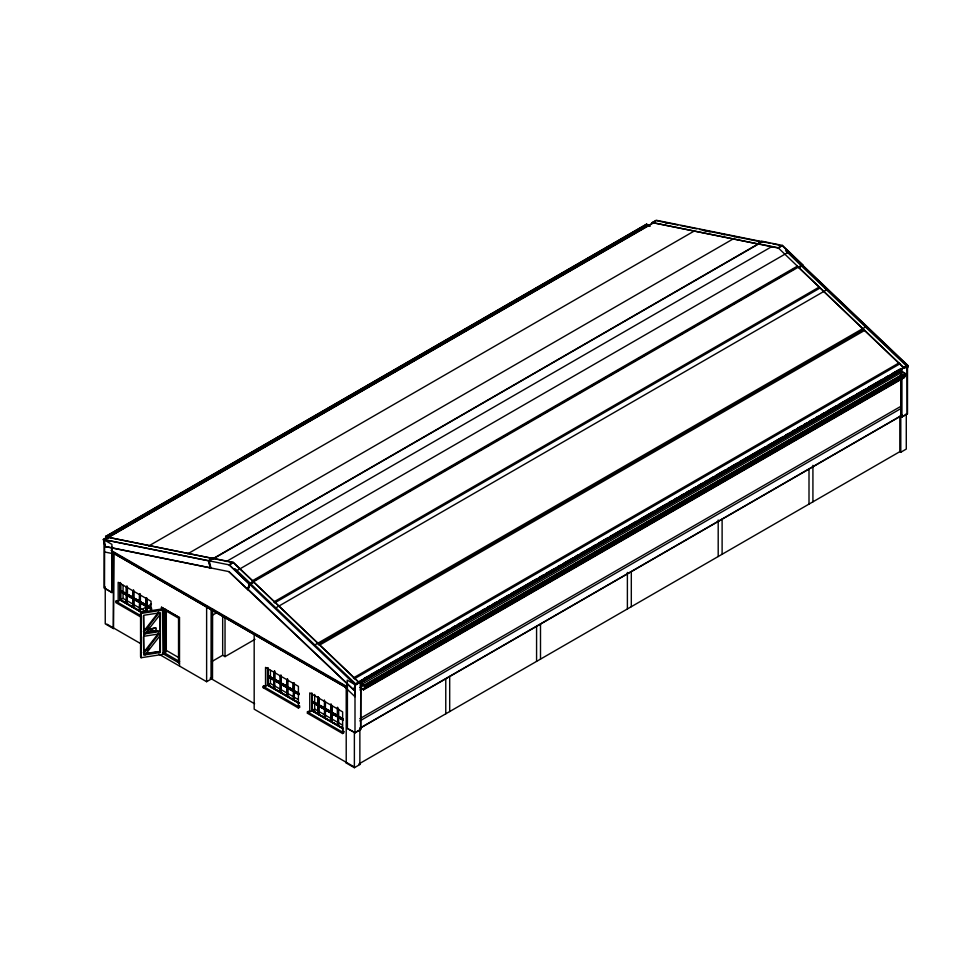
<?xml version="1.0" encoding="UTF-8"?>
<svg xmlns="http://www.w3.org/2000/svg" width="956" height="956" viewBox="0 0 956 956"><rect width="100%" height="100%" fill="white"/><g stroke="black" fill="none" stroke-linecap="round" stroke-linejoin="round"><path stroke-width="1.43" d="M802.311 264.872L249.42 584.08L247.7 589.207L249.552 584.14M229.309 571.688L105.064 546.569L103.344 539.447L107.347 537.141L233.312 562.606L359.313 682.632L355.453 685.01L353.78 689.957L229.105 571.796L247.963 589.768L249.755 584.451L253.949 582.025L233.372 562.427L212.71 558.208L208.516 560.622L210.296 567.995L208.767 560.766L212.71 558.208M253.424 581.762L359.253 682.811M253.949 582.025L249.886 584.522L247.963 589.768M275.698 607.92L826.414 289.967M314.667 645.037L865.383 327.095M353.589 690.065L355.309 684.938L359.313 682.632M355.62 684.054L906.408 365.921L801.104 265.625M798.308 267.178L904.137 368.227L907.949 366.029L802.048 265.159M801.164 265.672L787.684 252.611A30.174 17.423 60 0 0 785.533 250.699M904.137 368.227L908.2 365.73L782.199 245.704L778.196 248.022L652.231 222.557L758.12 243.959M906.694 369.745L907.949 366.029M906.909 369.578L908.2 365.73M364.953 686.958L363.591 689.395L360.054 687.591M359.862 687.699L363.519 689.814L364.75 687.304L905.882 375.111L905.882 373.82L900.791 370.88L359.862 683.182L364.953 686.121L905.882 373.82M360.257 687.472L360.257 683.182L900.815 371.095L905.511 373.808L904.149 377.309L363.388 689.515M363.519 689.814L904.448 377.512L905.679 374.991M143.388 631.677L158.624 612.079L159.019 612.927L143.77 632.537L143.388 615.879M147.403 629.526L149.196 627.22M160.357 614.23L145.109 633.84L144.714 632.992L159.963 630.625L160.357 631.474L143.77 634.043M143.388 652.697L158.624 633.099L159.019 633.947L143.77 653.546L143.388 636.887M147.403 650.546L149.196 648.24M160.357 635.25L145.109 654.848L144.714 654L159.963 651.645L160.357 652.494L143.77 655.063L143.77 615.282L160.357 612.724L160.357 652.494M105.638 537.702L646.77 225.508L105.638 537.702L105.638 536.412L646.567 224.11L649.112 225.58M106.164 537.547L106.032 536.412L646.591 224.325L650.116 226.357M652.231 222.557L656.234 220.25L769.867 243.218M212.232 559.129L209.233 560.861L210.953 567.984L105.268 546.462L103.595 539.59L106.14 538.12M652.291 222.808L656.091 220.609L677.852 225.007M107.729 537.714L654.561 221.995M107.598 537.858L652.04 223.74M104.622 551.982L114.911 554.062L344.722 686.743L114.911 554.062M148.682 545.995L694.223 231.029M111.912 592.577L111.912 544.358L104.12 539.865L104.12 588.083L111.912 592.577L112.115 547.167M120.48 583.208L120.48 590.438L126.551 593.712L126.551 586.482M120.48 591.704L126.551 594.99L120.48 591.704L120.48 599.914L126.347 603.308L126.67 594.13L146.256 606.068M187.651 553.871L734.495 238.152M120.48 590.438L126.551 593.712M127.136 586.088L127.136 594.166L133.123 597.285L133.123 590.545M140.974 617.122L115.819 602.603L115.819 601.252L116.991 600.571L118.174 601.252L123.061 598.42L147.081 612.294M127.052 595.504L133.123 598.791L132.932 607.108L127.052 603.714L127.052 595.504L133.123 598.791M127.136 594.166L133.123 597.285M133.529 589.78L133.529 597.859L139.696 601.073L139.696 594.345M133.625 599.304L139.696 602.579L139.504 610.896L133.625 607.502L133.625 599.304L139.696 602.579M127.052 603.714L133.123 606.988M761.657 241.557L757.654 243.864L761.789 241.199L782.45 245.417L803.028 265.015L798.774 267.62L802.777 265.314M133.529 597.859L139.696 601.073M212.901 558.734L762.123 241.653M212.961 558.985L757.224 244.772M140.102 593.58L140.102 601.647L146.089 604.766L146.089 598.038M142.755 612.545L140.209 611.302L140.401 602.985L146.268 606.379L146.268 611.84M133.625 607.502L139.696 610.788M140.102 601.647L146.089 604.766M146.256 605.435L126.574 594.19M146.782 598.396L146.782 605.614L151.669 608.219M140.209 603.105L146.268 606.379M142.157 609.331L151.454 603.965M146.782 610.992L146.973 606.785L151.669 609.498M226.405 561.483L771.946 246.517M105.244 586.924L105.244 623.862L113.406 628.582L113.991 554.361M233.372 562.427L229.046 564.781L249.755 584.451M757.594 243.613L778.136 247.771L782.45 245.417M103.344 539.447L229.309 564.912L233.312 562.606M161.504 610.143L161.504 607.191L179.513 617.588L179.513 665.95M234.818 568.653A30.174 17.423 60 0 1 236.969 570.565L787.684 252.611M179.513 617.588L161.409 607.251M251.918 581.069L797.459 266.103M252.324 581.69L257.487 578.715M267.835 572.74L275.591 568.258M284.637 563.036L287.23 561.542M291.102 559.308L293.695 557.814M296.276 556.32L298.858 554.827M302.741 552.592L305.322 551.098M307.916 549.604L310.497 548.111M314.369 545.876L316.962 544.382M320.834 542.136L323.427 540.642M326.008 539.148L328.589 537.654M337.647 532.432L341.519 530.198M344.112 528.704L346.693 527.21M349.275 525.716L353.158 523.482M362.205 518.26L364.786 516.766M367.379 515.272L371.251 513.025M385.471 504.816L393.227 500.346M402.285 495.112L404.866 493.631M408.75 491.384L411.331 489.89M420.377 484.668L422.97 483.174M426.842 480.94L429.423 479.446M432.016 477.952L434.598 476.458M438.481 474.224L441.063 472.73M443.644 471.236L446.237 469.743M450.109 467.496L452.702 466.014M455.283 464.52L459.167 462.274M461.748 460.78L464.329 459.286M473.387 454.064L477.259 451.83M479.852 450.336L482.433 448.842M485.015 447.348L488.898 445.114M496.654 440.632L499.235 439.139M503.119 436.904L506.991 434.657M521.211 426.448L528.967 421.978M538.025 416.744L540.606 415.251M544.49 413.016L547.071 411.522M549.652 410.028L552.245 408.535M556.117 406.3L558.71 404.806M562.582 402.572L565.163 401.078M567.756 399.584L570.338 398.09M574.221 395.856L576.803 394.362M579.384 392.868L581.977 391.374M591.023 386.152L594.907 383.906M597.488 382.412L600.069 380.918M602.662 379.424L606.534 377.19M609.127 375.696L612.999 373.461M615.592 371.968L618.173 370.474M620.755 368.98L624.638 366.745M632.394 362.264L634.975 360.77M638.859 358.536L646.615 354.055M662.126 345.092L664.707 343.61M673.765 338.376L676.346 336.882M680.23 334.648L682.811 333.154M685.392 331.66L687.985 330.167M691.857 327.932L694.45 326.438M697.032 324.944L699.613 323.451M703.497 321.216L706.078 319.722M709.961 317.488L712.543 315.994M715.124 314.5L717.717 313.006M726.763 307.784L730.647 305.538M733.228 304.044L735.809 302.55M738.402 301.056L742.274 298.822M744.867 297.328L752.623 292.847M756.495 290.612L760.379 288.377M768.134 283.896L770.715 282.402M774.599 280.168L782.355 275.687M791.401 270.464L793.982 268.971M212.351 615.246L217.502 612.27M166.105 609.773L166.105 651.323L165.424 651.717L165.424 610.167M165.818 609.342L165.818 651.944L164.348 652.793L164.348 608.721M273.667 602.029L819.208 287.063M274.599 602.913L820.14 287.947M211.527 661.719L222.676 655.266L225.03 656.629L255.013 639.313M259.076 636.612L259.148 635.895M158.875 654.143L206.627 681.712L211.611 678.832L210.44 678.163L211.228 677.708L211.228 609.617M212.495 608.876L212.399 678.378L212.399 608.936M318.217 644.463L863.758 329.497M319.149 645.348L864.69 330.382M267.847 675.522L273.918 678.796L267.847 675.522L267.847 668.292M273.966 671.494L273.715 688.392L267.847 684.998L267.847 676.788L273.918 680.075M274.503 671.172L274.503 679.25L280.49 682.357L280.49 675.629M273.715 688.392L274.073 671.435M298.403 705.301L299.587 705.982L299.587 707.344L298.403 708.014L263.187 687.687L263.187 686.324L264.358 685.655L265.541 686.324L270.429 683.504L298.248 699.565M274.42 680.588L280.49 683.863L280.299 692.18L274.42 688.786L274.42 680.588L280.49 683.863M263.187 687.687L264.358 687.005L264.358 685.655M274.503 679.25L280.49 682.357M280.897 674.864L280.897 682.931L287.063 686.157L287.063 679.429M280.992 684.388L287.063 687.663L286.872 695.98L280.992 692.586L280.992 684.388L287.063 687.663M274.42 688.786L280.49 692.072M280.897 682.931L287.063 686.157M287.469 678.652L287.469 686.731L293.456 689.85L293.456 683.11M287.577 688.177L293.635 691.451L293.444 699.78L287.577 696.386L287.577 688.177L293.444 691.57L293.444 699.78M280.992 692.586L287.063 695.872M287.469 686.731L293.456 689.85M294.137 683.468L294.137 690.698L299.037 693.303M293.444 691.57L293.791 682.823M298.846 702.887L294.137 700.174L294.137 691.977L299.037 694.57M287.577 696.386L293.635 699.661M294.137 700.174L299.037 702.78M298.403 706.663L299.587 705.982M312.074 693.829L312.074 701.047L318.145 704.333L318.145 697.103M353.361 677.935L898.903 362.969M337.85 716.677L318.264 704.739L318.145 713.809L312.074 710.535L312.074 702.325L318.145 705.6M354.294 678.832L899.835 363.866M312.074 701.047L318.145 704.333M318.73 698.047L318.73 704.787L324.717 707.894L324.717 701.166M363.734 678.688L367.606 676.454M370.187 674.96L379.221 669.738M381.814 668.256L397.302 659.305M399.883 657.824L408.917 652.601M411.498 651.108L425.707 642.91M428.288 641.416L437.322 636.206M439.903 634.712L443.775 632.478M446.356 630.984L448.938 629.49M451.519 628.008L455.391 625.762M457.984 624.28L460.565 622.786M463.146 621.292L467.018 619.058M469.599 617.564L473.471 615.329M476.052 613.848L478.633 612.354M481.215 610.86L485.086 608.625M487.668 607.132L490.249 605.638M492.83 604.156L496.714 601.922M499.295 600.428L508.329 595.206M510.91 593.712L536.734 578.81M539.315 577.316L543.187 575.082M545.768 573.588L554.803 568.378M557.384 566.884L559.965 565.39M563.837 563.156L572.883 557.946M575.464 556.452L578.045 554.958M580.627 553.464L584.498 551.23M587.08 549.736L589.661 548.254M592.242 546.76L596.114 544.526M598.695 543.032L607.729 537.822M610.31 536.328L625.81 527.377M628.391 525.896L636.134 521.414M640.006 519.18L654.215 510.982M656.796 509.488L665.83 504.278M668.411 502.784L672.283 500.55M674.864 499.056L677.446 497.562M680.027 496.08L683.899 493.846M686.48 492.352L689.073 490.858M691.654 489.364L695.526 487.13M698.107 485.636L701.979 483.401M704.56 481.92L707.141 480.426M709.722 478.932L713.594 476.697M716.175 475.204L725.21 469.994M727.803 468.5L736.837 463.278M739.418 461.784L765.242 446.882M767.823 445.388L771.695 443.154M774.276 441.66L783.311 436.45M785.892 434.956L788.473 433.462M792.345 431.228L794.926 429.734M797.507 428.252L801.379 426.018M803.972 424.524L806.553 423.03M809.135 421.536L813.006 419.302M815.588 417.82L818.169 416.326M820.75 414.832L824.622 412.598M827.203 411.104L836.237 405.894M838.818 404.4L854.317 395.449M856.899 393.968L864.642 389.486M868.514 387.252L882.723 379.054M885.304 377.56L887.885 376.078M891.757 373.844L900.791 368.622L900.791 375.397L904.448 377.512M359.671 681.258L400.982 657.405M403.563 655.924L424.213 643.997M426.794 642.504L553.321 569.465M555.902 567.972L629.49 525.489M632.071 523.996L652.721 512.069M655.302 510.576L728.89 468.093M731.471 466.6L781.829 437.537M784.41 436.044L881.229 380.141M883.81 378.648L899.309 369.709M317.942 713.917L318.3 705.361M342.63 730.838L343.813 731.519L343.813 732.87L342.63 733.551L307.414 713.224L307.414 711.862L308.585 711.18L309.768 711.862L314.655 709.041L342.475 725.09M360.782 681.293L354.999 684.627L347.207 680.134L347.207 728.353L354.999 732.619L360.591 729.392L360.782 681.293L360.782 729.512L354.999 732.846L354.999 684.4L905.989 366.327M906.993 365.742L907.101 413.9L901.52 417.127L901.52 368.908L907.495 365.682L907.495 413.9L901.52 417.127M318.647 706.125L324.717 709.4L324.526 717.717L318.647 714.323L318.647 706.125L324.717 709.4M307.414 713.224L308.585 712.543M361.153 684.699L900.6 373.031M318.73 704.787L324.717 707.894M362.288 686.3L900.946 375.314M363.782 685.667L901.15 375.421M325.124 701.74L325.124 708.468L331.29 711.694L331.29 704.966M360.257 683.182L364.953 685.894L905.511 373.808M371.286 683.158L373.88 681.664M376.461 680.17L379.042 678.676M389.391 672.701L391.984 671.208M394.565 669.714L397.158 668.22M401.03 665.985L403.623 664.492M412.669 659.258L415.263 657.764M430.774 648.813L433.367 647.32M442.413 642.085L445.006 640.592M464.401 629.395L468.273 627.16M482.505 618.938L486.389 616.704M495.435 611.481L498.028 609.988M507.074 604.754L509.656 603.26M525.179 594.309L527.772 592.816M530.353 591.322L532.934 589.828M536.818 587.582L539.399 586.088M548.457 580.866L551.038 579.372M566.561 570.409L569.143 568.916M578.201 563.693L580.782 562.2M588.549 557.718L592.421 555.484M600.189 551.003L604.061 548.756M618.293 540.546L622.165 538.312M631.223 533.078L633.804 531.584M642.862 526.362L645.443 524.868M654.502 519.646L657.083 518.152M660.966 515.905L663.548 514.412M666.141 512.918L668.722 511.436M672.606 509.19L675.187 507.696M684.245 502.474L686.826 500.98M702.349 492.017L704.931 490.524M724.337 479.326L728.209 477.08M748.907 465.142L751.488 463.648M754.081 462.154L757.953 459.908M767.011 454.686L769.592 453.192M772.185 451.698L774.766 450.204M790.289 441.242L792.871 439.76M796.754 437.513L799.336 436.02M808.394 430.798L810.975 429.304M820.033 424.07L822.614 422.588M838.137 413.625L845.893 409.144M860.113 400.934L863.997 398.688M866.59 397.194L869.171 395.7M878.229 390.478L882.101 388.232M884.694 386.75L887.276 385.256M889.857 383.762L893.74 381.516M902.799 376.294L905.38 374.8M325.219 709.914L331.29 713.2L331.099 721.517L325.219 718.123L325.219 709.914L331.29 713.2M359.862 689.957L362.444 688.475M364.75 687.077L905.511 374.872M364.75 687.304L905.882 375.111M318.647 714.323L324.717 717.609M325.124 708.468L331.29 711.694M331.696 705.54L331.696 712.268L337.683 715.375L337.683 707.309M331.804 713.714L337.862 716.988L337.671 725.305L331.804 721.923L331.804 713.714L337.862 716.988M325.219 718.123L331.29 721.398M331.696 712.268L337.683 715.375M337.85 716.056L318.169 704.799M338.376 709.005L338.376 716.235L343.264 718.828M343.073 728.424L338.376 725.712L338.376 717.514L343.264 720.107M331.804 721.923L337.862 725.198M338.376 725.712L343.264 728.317M359.862 718.673L900.791 406.372M359.862 720.932L900.791 408.63M343.813 731.519L342.63 732.2L307.414 711.862M359.707 728.257L902.237 415.035M359.898 728.376L902.44 415.143M111.075 550.393L346.215 686.157L346.215 762.984L346.813 762.649M906.276 413.613L906.276 449.069L900.791 452.236L899.811 451.674L358.882 763.975L359.862 764.537L359.862 730.551M346.215 762.984L354.377 767.704L359.862 764.537M249.552 584.128L250.508 583.447L236.969 570.565M162.484 608.888L163.022 654.346L141.106 657.728L140.568 656.569L140.568 612.282L162.484 608.888L178.533 618.15L178.533 662.675M140.568 612.282L141.106 613.441L163.022 610.048M147.093 629.347L155.912 628.056L147.164 629.502M147.272 629.729L155.876 627.984L156.055 630.793L147.057 631.677L156.055 630.793M147.128 631.856L155.948 630.554M143.77 636.302L160.357 633.732M144.619 653.689L158.433 651.55M772.615 243.768L779.451 245.154M680.756 225.592L696.709 228.819M699.613 229.404L761.992 242.011M665.304 222.772L668.196 223.357M702.911 230.384L710.141 231.842M721.613 234.244L724.612 234.77M736.18 237.1L739.072 237.686M103.595 539.59L209.495 560.993M778.136 247.771L904.197 368.048M646.591 225.389L646.567 224.11M106.032 536.412L108.375 537.762M105.638 536.412L108.183 537.881M113.406 552.377L346.215 686.79M146.782 605.614L151.478 608.327M294.137 690.698L298.846 693.411M338.376 716.235L343.073 718.948M273.942 679.895L293.791 691.212M318.169 705.432L337.922 716.797L338.018 708.36M146.782 606.893L151.478 609.605M267.847 676.788L273.715 680.182M294.137 691.977L298.846 694.689M312.074 702.325L317.942 705.719M338.376 717.514L343.073 720.227M112.115 592.469L104.515 588.083L104.622 541.072M347.207 728.353L354.999 732.846M126.551 603.188L120.671 599.806L120.671 591.597M273.918 688.272L268.039 684.878L268.039 676.681M318.145 713.809L312.265 710.416L312.265 702.218M141.811 612.414L120.325 600.01L120.325 582.503M299.3 703.329L267.692 685.082L267.692 667.587M342.26 728.137L311.919 710.619L311.919 693.112M141.619 612.521L120.121 600.117L120.121 582.61M299.097 703.449L267.489 685.201L267.489 667.694M343.324 728.986L311.716 710.738L311.716 693.231M115.819 601.252L140.974 615.772M263.187 686.324L299.587 707.344M166.009 650.247L178.868 657.668M165.125 650.749L166.105 651.323M211.228 677.589L212.495 678.33M164.444 651.144L165.818 651.944M210.248 678.163L254.643 703.795M179.609 661.6L163.954 652.566L163.954 609.522M162.795 653.581L179.513 663.237M106.809 624.089L141.094 643.878M353.995 766.796L254.177 709.173L254.177 633.792M807.808 271.098L814.285 277.264M816.448 279.319L818.599 281.375M824.968 287.601L828.314 290.624M832.64 294.735L839.105 300.913M849.908 311.19L856.385 317.356M866.088 326.605L871.49 331.756M874.728 334.839L879.042 338.95M883.356 343.061L885.519 345.116M891.888 351.342L899.548 358.476M250.388 583.578L355.692 683.875M229.309 564.912L355.453 685.01M247.891 589.099L353.78 689.957M344.614 686.802L354.999 696.697L355.106 684.365M156.676 630.972L156.712 630.374M162.484 653.187L163.022 654.346M213.236 558.543L107.347 537.141M901.711 369.016L901.711 417.246M900.791 378.361L900.791 452.236M900.719 368.825L900.6 375.744M899.811 416.207L899.811 451.674M812.923 465.333L812.923 501.84M809.003 469.049L809.003 504.099M722.115 519.216L722.115 554.265M718.195 520.016L718.195 556.523M631.307 571.64L631.307 606.69M627.387 572.441L627.387 608.948M540.499 624.077L540.499 659.114M536.579 626.335L536.579 661.373M449.69 676.501L449.69 711.551M445.771 678.76L445.771 713.809M364.953 685.894L364.953 687.412M354.377 732.236L354.377 767.704M347.41 682.942L347.41 728.245M342.63 733.551L342.63 711.885L309.768 692.897L309.768 711.766M338.567 708.898L338.567 716.116M338.567 717.394L338.567 725.604M337.671 717.108L337.671 725.305M337.384 707.476L337.384 715.554M331.995 705.373L331.995 712.101M331.995 713.606L331.995 721.804M331.003 703.783L331.003 711.862M331.099 713.307L331.099 721.517M325.422 701.573L325.422 708.3M325.422 709.806L325.422 718.016M324.419 699.983L324.419 708.061M324.526 709.507L324.526 717.717M319.029 697.88L319.029 704.608M318.838 706.006L318.838 714.216M318.3 696.972L318.193 705.409M317.942 697.211L317.942 704.441M314.655 694.426L314.655 710.392M312.265 693.709L312.265 700.939M298.403 708.014L298.403 686.348L265.541 667.372L265.541 686.229M294.34 683.361L294.34 690.591M294.34 691.857L294.34 700.067M293.695 682.871L293.695 691.272M293.157 683.289L293.157 690.017M287.768 679.836L287.768 686.563M287.768 688.069L287.768 696.267M286.776 679.597L286.776 686.324M286.872 687.77L286.872 695.98M281.195 676.035L281.195 682.763M281.195 684.269L281.195 692.479M280.192 675.796L280.192 682.536M280.299 683.982L280.299 692.18M274.802 671.004L274.802 679.083M274.611 680.469L274.611 688.678M273.715 671.686L273.715 678.903M270.429 670.347L270.429 683.409M268.039 668.172L268.039 675.402M225.03 617.815L225.03 656.629M222.676 616.453L222.676 655.266M211.611 609.39L211.515 678.891M206.627 606.331L206.627 681.712M166.308 611.756L166.308 651.323M159.963 614.768L159.963 630.625M159.963 635.836L159.963 651.645M159.819 614.505L159.819 630.709M159.819 635.131L159.819 651.335M151.036 611.422L151.036 601.264L118.174 582.288L118.174 601.157M146.973 598.277L146.973 605.507M146.973 606.785L146.973 610.884M146.423 597.739L146.328 606.188L126.574 594.811L126.706 586.351M146.077 606.486L146.077 611.96M145.79 598.205L145.79 604.933M141.106 613.441L141.106 657.728M140.401 594.751L140.401 601.479M140.401 602.985L140.401 611.195M139.409 594.513L139.409 601.252M139.504 602.698L139.504 610.896M133.828 590.951L133.828 597.691M133.828 599.185L133.828 607.395M132.824 590.724L132.824 597.452M132.932 598.898L132.932 607.108M127.435 587.271L127.435 593.999M127.244 595.397L127.244 603.595M126.347 586.602L126.347 593.831M126.347 595.098L126.347 603.308M123.061 585.263L123.061 598.325M120.671 583.1L120.671 590.318M116.991 600.571L116.991 601.922M113.406 551.743L113.406 628.582M274.037 679.214L293.623 690.519L274.037 679.214"/></g></svg>
